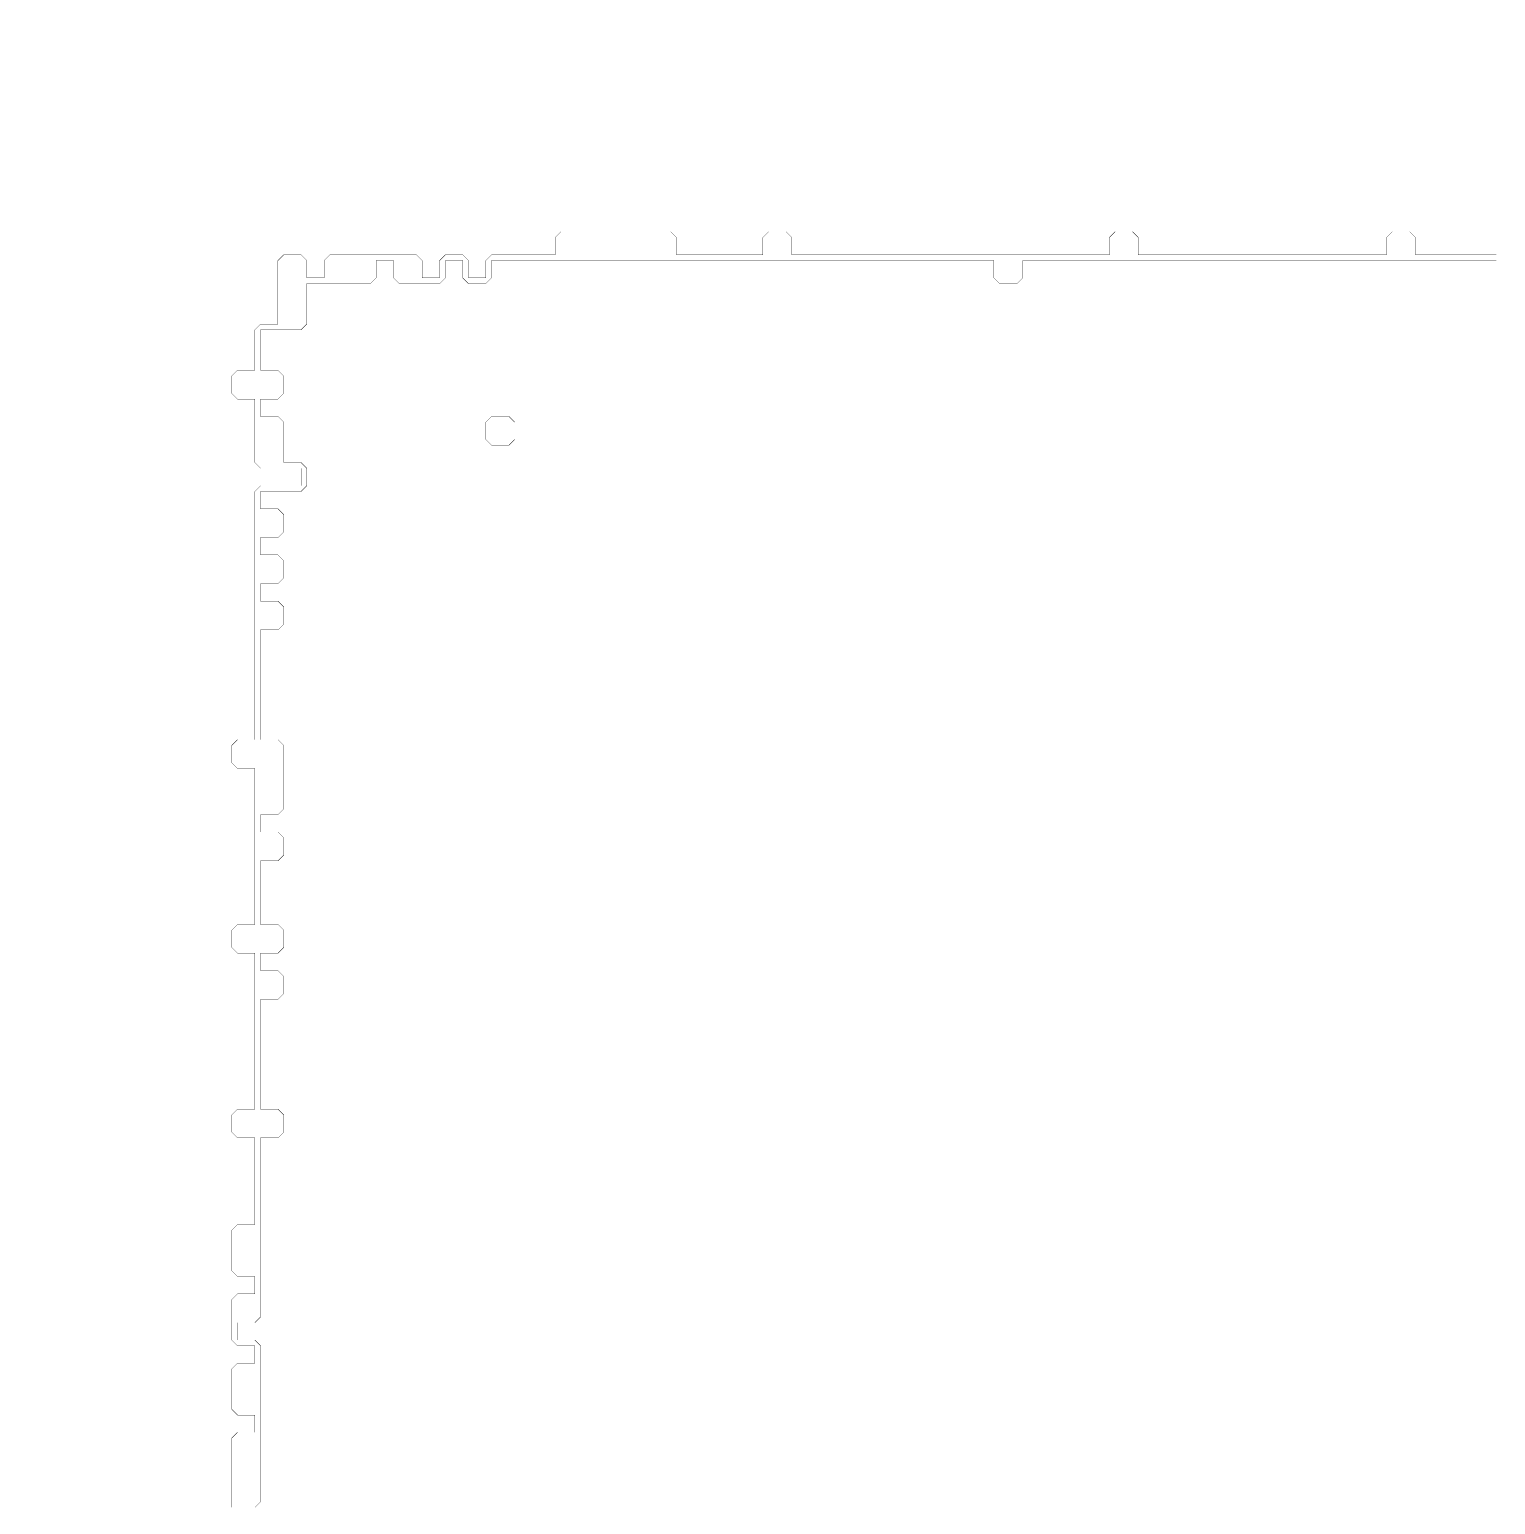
# Model space of a CAD drawing. Header units: metres. Extents: x 0 to 4990, y -4990 to 0.
# Drawn here: x 0 to 2479, y -2495 to 0 of the extents above; entities that cross this region are included whole.
import ezdxf

# ---------------------------------------------------------------- set-up
doc = ezdxf.new("R2010")
doc.units = ezdxf.units.M
doc.layers.add('conductor', color=1, linetype='Continuous')
doc.layers.add('substrate', color=5, linetype='Continuous')

msp = doc.modelspace()

# ---------------------------------------------------------------- linework, layer by layer
at = {"layer": 'conductor', "const_width": 0.5}
msp.add_lwpolyline([(2480.46875, -390.625), (2470.703125, -390.625), (2460.9375, -390.625), (2451.171875, -390.625), (2441.40625, -390.625), (2431.640625, -390.625), (2421.875, -390.625), (2412.109375, -390.625), (2402.34375, -390.625), (2392.578125, -390.625), (2382.8125, -390.625), (2373.046875, -390.625), (2363.28125, -390.625), (2353.515625, -390.625), (2343.75, -390.625), (2333.984375, -390.625), (2324.21875, -390.625), (2314.453125, -390.625), (2304.6875, -390.625), (2294.921875, -390.625), (2285.15625, -390.625), (2275.390625, -390.625), (2265.625, -390.625), (2255.859375, -390.625), (2246.09375, -390.625), (2236.328125, -390.625), (2226.5625, -390.625), (2216.796875, -390.625), (2207.03125, -390.625), (2197.265625, -390.625), (2187.5, -390.625), (2177.734375, -390.625), (2167.96875, -390.625), (2158.203125, -390.625), (2148.4375, -390.625), (2138.671875, -390.625), (2128.90625, -390.625), (2119.140625, -390.625), (2109.375, -390.625), (2099.609375, -390.625), (2089.84375, -390.625), (2080.078125, -390.625), (2070.3125, -390.625), (2060.546875, -390.625), (2050.78125, -390.625), (2041.015625, -390.625), (2031.25, -390.625), (2021.484375, -390.625), (2011.71875, -390.625), (2001.953125, -390.625), (1992.1875, -390.625), (1982.421875, -390.625), (1972.65625, -390.625), (1962.890625, -390.625), (1953.125, -390.625), (1943.359375, -390.625), (1933.59375, -390.625), (1923.828125, -390.625), (1914.0625, -390.625), (1904.296875, -390.625), (1894.53125, -390.625), (1884.765625, -390.625), (1875, -390.625), (1865.234375, -390.625), (1855.46875, -390.625), (1845.703125, -390.625), (1835.9375, -390.625), (1826.171875, -390.625), (1816.40625, -390.625), (1806.640625, -390.625), (1796.875, -390.625), (1787.109375, -390.625), (1777.34375, -390.625), (1767.578125, -390.625), (1757.8125, -390.625), (1748.046875, -390.625), (1738.28125, -390.625), (1728.515625, -390.625), (1718.75, -390.625), (1708.984375, -390.625), (1699.21875, -390.625), (1689.453125, -390.625), (1679.6875, -390.625), (1679.6875, -400.390625), (1679.6875, -410.15625), (1679.6875, -419.921875), (1669.921875, -429.6875), (1660.15625, -429.6875), (1650.390625, -429.6875), (1640.625, -429.6875), (1630.859375, -419.921875), (1630.859375, -410.15625), (1630.859375, -400.390625), (1630.859375, -390.625), (1621.09375, -390.625), (1611.328125, -390.625), (1601.5625, -390.625), (1591.796875, -390.625), (1582.03125, -390.625), (1572.265625, -390.625), (1562.5, -390.625), (1552.734375, -390.625), (1542.96875, -390.625), (1533.203125, -390.625), (1523.4375, -390.625), (1513.671875, -390.625), (1503.90625, -390.625), (1494.140625, -390.625), (1484.375, -390.625), (1474.609375, -390.625), (1464.84375, -390.625), (1455.078125, -390.625), (1445.3125, -390.625), (1435.546875, -390.625), (1425.78125, -390.625), (1416.015625, -390.625), (1406.25, -390.625), (1396.484375, -390.625), (1386.71875, -390.625), (1376.953125, -390.625), (1367.1875, -390.625), (1357.421875, -390.625), (1347.65625, -390.625), (1337.890625, -390.625), (1328.125, -390.625), (1318.359375, -390.625), (1308.59375, -390.625), (1298.828125, -390.625), (1289.0625, -390.625), (1279.296875, -390.625), (1269.53125, -390.625), (1259.765625, -390.625), (1250, -390.625), (1240.234375, -390.625), (1230.46875, -390.625), (1220.703125, -390.625), (1210.9375, -390.625), (1201.171875, -390.625), (1191.40625, -390.625), (1181.640625, -390.625), (1171.875, -390.625), (1162.109375, -390.625), (1152.34375, -390.625), (1142.578125, -390.625), (1132.8125, -390.625), (1123.046875, -390.625), (1113.28125, -390.625), (1103.515625, -390.625), (1093.75, -390.625), (1083.984375, -390.625), (1074.21875, -390.625), (1064.453125, -390.625), (1054.6875, -390.625), (1044.921875, -390.625), (1035.15625, -390.625), (1025.390625, -390.625), (1015.625, -390.625), (1005.859375, -390.625), (996.09375, -390.625), (986.328125, -390.625), (976.5625, -390.625), (966.796875, -390.625), (957.03125, -390.625), (947.265625, -390.625), (937.5, -390.625), (927.734375, -390.625), (917.96875, -390.625), (908.203125, -390.625), (898.4375, -390.625), (888.671875, -390.625), (878.90625, -390.625), (869.140625, -390.625), (859.375, -390.625), (849.609375, -390.625), (839.84375, -390.625), (830.078125, -390.625), (820.3125, -390.625), (810.546875, -390.625), (800.78125, -390.625), (791.015625, -390.625), (781.25, -390.625), (781.25, -400.390625), (781.25, -410.15625), (781.25, -419.921875), (771.484375, -429.6875), (761.71875, -429.6875), (751.953125, -429.6875), (742.1875, -429.6875), (732.421875, -419.921875), (732.421875, -410.15625), (732.421875, -400.390625), (732.421875, -390.625), (722.65625, -390.625), (712.890625, -390.625), (703.125, -390.625), (703.125, -400.390625), (703.125, -410.15625), (703.125, -419.921875), (693.359375, -429.6875), (683.59375, -429.6875), (673.828125, -429.6875), (664.0625, -429.6875), (654.296875, -429.6875), (644.53125, -429.6875), (634.765625, -429.6875), (625, -429.6875), (615.234375, -419.921875), (615.234375, -410.15625), (615.234375, -400.390625), (615.234375, -390.625), (605.46875, -390.625), (595.703125, -390.625), (585.9375, -390.625), (585.9375, -400.390625), (585.9375, -410.15625), (585.9375, -419.921875), (576.171875, -429.6875), (566.40625, -429.6875), (556.640625, -429.6875), (546.875, -429.6875), (537.109375, -429.6875), (527.34375, -429.6875), (517.578125, -429.6875), (507.8125, -429.6875), (498.046875, -429.6875), (488.28125, -429.6875), (478.515625, -429.6875), (468.75, -429.6875), (468.75, -439.453125), (468.75, -449.21875), (468.75, -458.984375), (468.75, -468.75), (468.75, -478.515625), (468.75, -488.28125), (468.75, -498.046875), (458.984375, -507.8125), (449.21875, -507.8125), (439.453125, -507.8125), (429.6875, -507.8125), (419.921875, -507.8125), (410.15625, -507.8125), (400.390625, -507.8125), (390.625, -507.8125), (390.625, -517.578125), (390.625, -527.34375), (390.625, -537.109375), (390.625, -546.875), (390.625, -556.640625), (390.625, -566.40625), (390.625, -576.171875), (400.390625, -576.171875), (410.15625, -576.171875), (419.921875, -576.171875), (429.6875, -585.9375), (429.6875, -595.703125), (429.6875, -605.46875), (429.6875, -615.234375), (419.921875, -625), (410.15625, -625), (400.390625, -625), (390.625, -625), (390.625, -634.765625), (390.625, -644.53125), (390.625, -654.296875), (400.390625, -654.296875), (410.15625, -654.296875), (419.921875, -654.296875), (429.6875, -664.0625), (429.6875, -673.828125), (429.6875, -683.59375), (429.6875, -693.359375), (429.6875, -703.125), (429.6875, -712.890625), (429.6875, -722.65625), (429.6875, -732.421875), (439.453125, -732.421875), (449.21875, -732.421875), (458.984375, -732.421875), (468.75, -742.1875), (468.75, -751.953125), (468.75, -761.71875), (468.75, -771.484375), (458.984375, -781.25), (449.21875, -781.25), (439.453125, -781.25), (429.6875, -781.25), (419.921875, -781.25), (410.15625, -781.25), (400.390625, -781.25), (390.625, -781.25), (390.625, -791.015625), (390.625, -800.78125), (390.625, -810.546875), (400.390625, -810.546875), (410.15625, -810.546875), (419.921875, -810.546875), (429.6875, -820.3125), (429.6875, -830.078125), (429.6875, -839.84375), (429.6875, -849.609375), (419.921875, -859.375), (410.15625, -859.375), (400.390625, -859.375), (390.625, -859.375), (390.625, -869.140625), (390.625, -878.90625), (390.625, -888.671875), (400.390625, -888.671875), (410.15625, -888.671875), (419.921875, -888.671875), (429.6875, -898.4375), (429.6875, -908.203125), (429.6875, -917.96875), (429.6875, -927.734375), (419.921875, -937.5), (410.15625, -937.5), (400.390625, -937.5), (390.625, -937.5), (390.625, -947.265625), (390.625, -957.03125), (390.625, -966.796875), (400.390625, -966.796875), (410.15625, -966.796875), (419.921875, -966.796875), (429.6875, -976.5625), (429.6875, -986.328125), (429.6875, -996.09375), (429.6875, -1005.859375), (419.921875, -1015.625), (410.15625, -1015.625), (400.390625, -1015.625), (390.625, -1015.625), (390.625, -1025.390625), (390.625, -1035.15625), (390.625, -1044.921875), (390.625, -1054.6875), (390.625, -1064.453125), (390.625, -1074.21875), (390.625, -1083.984375), (390.625, -1093.75), (390.625, -1103.515625), (390.625, -1113.28125), (390.625, -1123.046875), (390.625, -1132.8125), (390.625, -1142.578125), (390.625, -1152.34375), (390.625, -1162.109375), (390.625, -1171.875), (390.625, -1181.640625), (390.625, -1191.40625), (390.625, -1201.171875), (400.390625, -1201.171875), (410.15625, -1201.171875), (419.921875, -1201.171875), (429.6875, -1210.9375), (429.6875, -1220.703125), (429.6875, -1230.46875), (429.6875, -1240.234375), (429.6875, -1250), (429.6875, -1259.765625), (429.6875, -1269.53125), (429.6875, -1279.296875), (429.6875, -1289.0625), (429.6875, -1298.828125), (429.6875, -1308.59375), (429.6875, -1318.359375), (419.921875, -1328.125), (410.15625, -1328.125), (400.390625, -1328.125), (390.625, -1328.125), (390.625, -1337.890625), (390.625, -1347.65625), (390.625, -1357.421875), (400.390625, -1357.421875), (410.15625, -1357.421875), (419.921875, -1357.421875), (429.6875, -1367.1875), (429.6875, -1376.953125), (429.6875, -1386.71875), (429.6875, -1396.484375), (419.921875, -1406.25), (410.15625, -1406.25), (400.390625, -1406.25), (390.625, -1406.25), (390.625, -1416.015625), (390.625, -1425.78125), (390.625, -1435.546875), (390.625, -1445.3125), (390.625, -1455.078125), (390.625, -1464.84375), (390.625, -1474.609375), (390.625, -1484.375), (390.625, -1494.140625), (390.625, -1503.90625), (390.625, -1513.671875), (400.390625, -1513.671875), (410.15625, -1513.671875), (419.921875, -1513.671875), (429.6875, -1523.4375), (429.6875, -1533.203125), (429.6875, -1542.96875), (429.6875, -1552.734375), (419.921875, -1562.5), (410.15625, -1562.5), (400.390625, -1562.5), (390.625, -1562.5), (390.625, -1572.265625), (390.625, -1582.03125), (390.625, -1591.796875), (400.390625, -1591.796875), (410.15625, -1591.796875), (419.921875, -1591.796875), (429.6875, -1601.5625), (429.6875, -1611.328125), (429.6875, -1621.09375), (429.6875, -1630.859375), (419.921875, -1640.625), (410.15625, -1640.625), (400.390625, -1640.625), (390.625, -1640.625), (390.625, -1650.390625), (390.625, -1660.15625), (390.625, -1669.921875), (390.625, -1679.6875), (390.625, -1689.453125), (390.625, -1699.21875), (390.625, -1708.984375), (390.625, -1718.75), (390.625, -1728.515625), (390.625, -1738.28125), (390.625, -1748.046875), (390.625, -1757.8125), (390.625, -1767.578125), (390.625, -1777.34375), (390.625, -1787.109375), (390.625, -1796.875), (390.625, -1806.640625), (390.625, -1816.40625), (390.625, -1826.171875), (400.390625, -1826.171875), (410.15625, -1826.171875), (419.921875, -1826.171875), (429.6875, -1835.9375), (429.6875, -1845.703125), (429.6875, -1855.46875), (429.6875, -1865.234375), (419.921875, -1875), (410.15625, -1875), (400.390625, -1875), (390.625, -1875), (390.625, -1884.765625), (390.625, -1894.53125), (390.625, -1904.296875), (390.625, -1914.0625), (390.625, -1923.828125), (390.625, -1933.59375), (390.625, -1943.359375), (390.625, -1953.125), (390.625, -1962.890625), (390.625, -1972.65625), (390.625, -1982.421875), (390.625, -1992.1875), (390.625, -2001.953125), (390.625, -2011.71875), (390.625, -2021.484375), (390.625, -2031.25), (390.625, -2041.015625), (390.625, -2050.78125), (390.625, -2060.546875), (390.625, -2070.3125), (390.625, -2080.078125), (390.625, -2089.84375), (390.625, -2099.609375), (390.625, -2109.375), (390.625, -2119.140625), (390.625, -2128.90625), (390.625, -2138.671875), (390.625, -2148.4375), (390.625, -2158.203125), (390.625, -2167.96875), (390.625, -2177.734375), (380.859375, -2187.5), (371.09375, -2187.5), (361.328125, -2187.5), (351.5625, -2187.5), (351.5625, -2197.265625), (351.5625, -2207.03125), (351.5625, -2216.796875), (361.328125, -2216.796875), (371.09375, -2216.796875), (380.859375, -2216.796875), (390.625, -2226.5625), (390.625, -2236.328125), (390.625, -2246.09375), (390.625, -2255.859375), (390.625, -2265.625), (390.625, -2275.390625), (390.625, -2285.15625), (390.625, -2294.921875), (390.625, -2304.6875), (390.625, -2314.453125), (390.625, -2324.21875), (390.625, -2333.984375), (390.625, -2343.75), (390.625, -2353.515625), (390.625, -2363.28125), (390.625, -2373.046875), (390.625, -2382.8125), (390.625, -2392.578125), (390.625, -2402.34375), (390.625, -2412.109375), (390.625, -2421.875), (390.625, -2431.640625), (390.625, -2441.40625), (390.625, -2451.171875), (390.625, -2460.9375), (390.625, -2470.703125), (390.625, -2480.46875), (390.625, -2490.234375), (380.859375, -2500)], dxfattribs=at)
msp.add_lwpolyline([(771.484375, -664.0625), (781.25, -654.296875), (791.015625, -654.296875), (800.78125, -654.296875), (810.546875, -654.296875), (820.3125, -664.0625), (820.3125, -673.828125), (820.3125, -683.59375), (820.3125, -693.359375), (810.546875, -703.125), (800.78125, -703.125), (791.015625, -703.125), (781.25, -703.125), (771.484375, -693.359375), (771.484375, -683.59375), (771.484375, -673.828125)], close=True, dxfattribs=at)
at = {"layer": 'substrate', "const_width": 0.5}
for points in [[(2480.46875, 0), (2470.703125, 0), (2460.9375, 0), (2451.171875, 0), (2441.40625, 0), (2431.640625, 0), (2421.875, 0), (2412.109375, 0), (2402.34375, 0), (2392.578125, 0), (2382.8125, 0), (2373.046875, 0), (2363.28125, 0), (2353.515625, 0), (2343.75, 0), (2333.984375, 0), (2324.21875, 0), (2314.453125, 0), (2304.6875, 0), (2294.921875, 0), (2285.15625, 0), (2275.390625, 0), (2265.625, 0), (2255.859375, 0), (2246.09375, 0), (2236.328125, 0), (2226.5625, 0), (2216.796875, 0), (2207.03125, 0), (2197.265625, 0), (2187.5, 0), (2177.734375, 0), (2167.96875, 0), (2158.203125, 0), (2148.4375, 0), (2138.671875, 0), (2128.90625, 0), (2119.140625, 0), (2109.375, 0), (2099.609375, 0), (2089.84375, 0), (2080.078125, 0), (2070.3125, 0), (2060.546875, 0), (2050.78125, 0), (2041.015625, 0), (2031.25, 0), (2021.484375, 0), (2011.71875, 0), (2001.953125, 0), (1992.1875, 0), (1982.421875, 0), (1972.65625, 0), (1962.890625, 0), (1953.125, 0), (1943.359375, 0), (1933.59375, 0), (1923.828125, 0), (1914.0625, 0), (1904.296875, 0), (1894.53125, 0), (1884.765625, 0), (1875, 0), (1865.234375, 0), (1855.46875, 0), (1845.703125, 0), (1835.9375, 0), (1826.171875, 0), (1816.40625, 0), (1806.640625, 0), (1796.875, 0), (1787.109375, 0), (1777.34375, 0), (1767.578125, 0), (1757.8125, 0), (1748.046875, 0), (1738.28125, 0), (1728.515625, 0), (1718.75, 0), (1708.984375, 0), (1699.21875, 0), (1689.453125, 0), (1679.6875, 0), (1669.921875, 0), (1660.15625, 0), (1650.390625, 0), (1640.625, 0), (1630.859375, 0), (1621.09375, 0), (1611.328125, 0), (1601.5625, 0), (1591.796875, 0), (1582.03125, 0), (1572.265625, 0), (1562.5, 0), (1552.734375, 0), (1542.96875, 0), (1533.203125, 0), (1523.4375, 0), (1513.671875, 0), (1503.90625, 0), (1494.140625, 0), (1484.375, 0), (1474.609375, 0), (1464.84375, 0), (1455.078125, 0), (1445.3125, 0), (1435.546875, 0), (1425.78125, 0), (1416.015625, 0), (1406.25, 0), (1396.484375, 0), (1386.71875, 0), (1376.953125, 0), (1367.1875, 0), (1357.421875, 0), (1347.65625, 0), (1337.890625, 0), (1328.125, 0), (1318.359375, 0), (1308.59375, 0), (1298.828125, 0), (1289.0625, 0), (1279.296875, 0), (1269.53125, 0), (1259.765625, 0), (1250, 0), (1240.234375, 0), (1230.46875, 0), (1220.703125, 0), (1210.9375, 0), (1201.171875, 0), (1191.40625, 0), (1181.640625, 0), (1171.875, 0), (1162.109375, 0), (1152.34375, 0), (1142.578125, 0), (1132.8125, 0), (1123.046875, 0), (1113.28125, 0), (1103.515625, 0), (1093.75, 0), (1083.984375, 0), (1074.21875, 0), (1064.453125, 0), (1054.6875, 0), (1044.921875, 0), (1035.15625, 0), (1025.390625, 0), (1015.625, 0), (1005.859375, 0), (996.09375, 0), (986.328125, 0), (976.5625, 0), (966.796875, 0), (957.03125, 0), (947.265625, 0), (937.5, 0), (927.734375, 0), (917.96875, 0), (908.203125, 0), (898.4375, 0), (888.671875, 0), (878.90625, 0), (869.140625, 0), (859.375, 0), (849.609375, 0), (839.84375, 0), (830.078125, 0), (820.3125, 0), (810.546875, 0), (800.78125, 0), (791.015625, 0), (781.25, 0), (771.484375, 0), (761.71875, 0), (751.953125, 0), (742.1875, 0), (732.421875, 0), (722.65625, 0), (712.890625, 0), (703.125, 0), (693.359375, 0), (683.59375, 0), (673.828125, 0), (664.0625, 0), (654.296875, 0), (644.53125, 0), (634.765625, 0), (625, 0), (615.234375, 0), (605.46875, 0), (595.703125, 0), (585.9375, 0), (576.171875, 0), (566.40625, 0), (556.640625, 0), (546.875, 0), (537.109375, 0), (527.34375, 0), (517.578125, 0), (507.8125, 0), (498.046875, 0), (488.28125, 0), (478.515625, 0), (468.75, 0), (458.984375, 0), (449.21875, 0), (439.453125, 0), (429.6875, 0), (419.921875, 0), (410.15625, 0), (400.390625, 0), (390.625, 0), (380.859375, 0), (371.09375, 0), (361.328125, 0), (351.5625, 0), (341.796875, 0), (332.03125, 0), (322.265625, 0), (312.5, 0), (302.734375, 0), (292.96875, 0), (283.203125, 0), (273.4375, 0), (263.671875, 0), (253.90625, 0), (244.140625, 0), (234.375, 0), (224.609375, 0), (214.84375, 0), (205.078125, 0), (195.3125, 0), (185.546875, 0), (175.78125, 0), (166.015625, 0), (156.25, 0), (146.484375, 0), (136.71875, 0), (126.953125, 0), (117.1875, 0), (107.421875, 0), (97.65625, 0), (87.890625, 0), (78.125, 0), (68.359375, 0), (58.59375, 0), (48.828125, 0), (39.0625, 0), (29.296875, 0), (19.53125, 0), (9.765625, 0), (0, 0), (0, -9.765625), (0, -19.53125), (0, -29.296875), (0, -39.0625), (0, -48.828125), (0, -58.59375), (0, -68.359375), (0, -78.125), (0, -87.890625), (0, -97.65625), (0, -107.421875), (0, -117.1875), (0, -126.953125), (0, -136.71875), (0, -146.484375), (0, -156.25), (0, -166.015625), (0, -175.78125), (0, -185.546875), (0, -195.3125), (0, -205.078125), (0, -214.84375), (0, -224.609375), (0, -234.375), (0, -244.140625), (0, -253.90625), (0, -263.671875), (0, -273.4375), (0, -283.203125), (0, -292.96875), (0, -302.734375), (0, -312.5), (0, -322.265625), (0, -332.03125), (0, -341.796875), (0, -351.5625), (0, -361.328125), (0, -371.09375), (0, -380.859375), (0, -390.625), (0, -400.390625), (0, -410.15625), (0, -419.921875), (0, -429.6875), (0, -439.453125), (0, -449.21875), (0, -458.984375), (0, -468.75), (0, -478.515625), (0, -488.28125), (0, -498.046875), (0, -507.8125), (0, -517.578125), (0, -527.34375), (0, -537.109375), (0, -546.875), (0, -556.640625), (0, -566.40625), (0, -576.171875), (0, -585.9375), (0, -595.703125), (0, -605.46875), (0, -615.234375), (0, -625), (0, -634.765625), (0, -644.53125), (0, -654.296875), (0, -664.0625), (0, -673.828125), (0, -683.59375), (0, -693.359375), (0, -703.125), (0, -712.890625), (0, -722.65625), (0, -732.421875), (0, -742.1875), (0, -751.953125), (0, -761.71875), (0, -771.484375), (0, -781.25), (0, -791.015625), (0, -800.78125), (0, -810.546875), (0, -820.3125), (0, -830.078125), (0, -839.84375), (0, -849.609375), (0, -859.375), (0, -869.140625), (0, -878.90625), (0, -888.671875), (0, -898.4375), (0, -908.203125), (0, -917.96875), (0, -927.734375), (0, -937.5), (0, -947.265625), (0, -957.03125), (0, -966.796875), (0, -976.5625), (0, -986.328125), (0, -996.09375), (0, -1005.859375), (0, -1015.625), (0, -1025.390625), (0, -1035.15625), (0, -1044.921875), (0, -1054.6875), (0, -1064.453125), (0, -1074.21875), (0, -1083.984375), (0, -1093.75), (0, -1103.515625), (0, -1113.28125), (0, -1123.046875), (0, -1132.8125), (0, -1142.578125), (0, -1152.34375), (0, -1162.109375), (0, -1171.875), (0, -1181.640625), (0, -1191.40625), (0, -1201.171875), (0, -1210.9375), (0, -1220.703125), (0, -1230.46875), (0, -1240.234375), (0, -1250), (0, -1259.765625), (0, -1269.53125), (0, -1279.296875), (0, -1289.0625), (0, -1298.828125), (0, -1308.59375), (0, -1318.359375), (0, -1328.125), (0, -1337.890625), (0, -1347.65625), (0, -1357.421875), (0, -1367.1875), (0, -1376.953125), (0, -1386.71875), (0, -1396.484375), (0, -1406.25), (0, -1416.015625), (0, -1425.78125), (0, -1435.546875), (0, -1445.3125), (0, -1455.078125), (0, -1464.84375), (0, -1474.609375), (0, -1484.375), (0, -1494.140625), (0, -1503.90625), (0, -1513.671875), (0, -1523.4375), (0, -1533.203125), (0, -1542.96875), (0, -1552.734375), (0, -1562.5), (0, -1572.265625), (0, -1582.03125), (0, -1591.796875), (0, -1601.5625), (0, -1611.328125), (0, -1621.09375), (0, -1630.859375), (0, -1640.625), (0, -1650.390625), (0, -1660.15625), (0, -1669.921875), (0, -1679.6875), (0, -1689.453125), (0, -1699.21875), (0, -1708.984375), (0, -1718.75), (0, -1728.515625), (0, -1738.28125), (0, -1748.046875), (0, -1757.8125), (0, -1767.578125), (0, -1777.34375), (0, -1787.109375), (0, -1796.875), (0, -1806.640625), (0, -1816.40625), (0, -1826.171875), (0, -1835.9375), (0, -1845.703125), (0, -1855.46875), (0, -1865.234375), (0, -1875), (0, -1884.765625), (0, -1894.53125), (0, -1904.296875), (0, -1914.0625), (0, -1923.828125), (0, -1933.59375), (0, -1943.359375), (0, -1953.125), (0, -1962.890625), (0, -1972.65625), (0, -1982.421875), (0, -1992.1875), (0, -2001.953125), (0, -2011.71875), (0, -2021.484375), (0, -2031.25), (0, -2041.015625), (0, -2050.78125), (0, -2060.546875), (0, -2070.3125), (0, -2080.078125), (0, -2089.84375), (0, -2099.609375), (0, -2109.375), (0, -2119.140625), (0, -2128.90625), (0, -2138.671875), (0, -2148.4375), (0, -2158.203125), (0, -2167.96875), (0, -2177.734375), (0, -2187.5), (0, -2197.265625), (0, -2207.03125), (0, -2216.796875), (0, -2226.5625), (0, -2236.328125), (0, -2246.09375), (0, -2255.859375), (0, -2265.625), (0, -2275.390625), (0, -2285.15625), (0, -2294.921875), (0, -2304.6875), (0, -2314.453125), (0, -2324.21875), (0, -2333.984375), (0, -2343.75), (0, -2353.515625), (0, -2363.28125), (0, -2373.046875), (0, -2382.8125), (0, -2392.578125), (0, -2402.34375), (0, -2412.109375), (0, -2421.875), (0, -2431.640625), (0, -2441.40625), (0, -2451.171875), (0, -2460.9375), (0, -2470.703125), (0, -2480.46875), (0, -2490.234375), (0, -2500)], [(341.796875, -2500), (341.796875, -2490.234375), (341.796875, -2480.46875), (341.796875, -2470.703125), (341.796875, -2460.9375), (341.796875, -2451.171875), (341.796875, -2441.40625), (341.796875, -2431.640625), (341.796875, -2421.875), (341.796875, -2412.109375), (341.796875, -2402.34375), (341.796875, -2392.578125), (341.796875, -2382.8125), (351.5625, -2373.046875), (361.328125, -2373.046875), (371.09375, -2373.046875), (380.859375, -2373.046875), (380.859375, -2363.28125), (380.859375, -2353.515625), (380.859375, -2343.75), (371.09375, -2343.75), (361.328125, -2343.75), (351.5625, -2343.75), (341.796875, -2333.984375), (341.796875, -2324.21875), (341.796875, -2314.453125), (341.796875, -2304.6875), (341.796875, -2294.921875), (341.796875, -2285.15625), (341.796875, -2275.390625), (341.796875, -2265.625), (351.5625, -2255.859375), (361.328125, -2255.859375), (371.09375, -2255.859375), (380.859375, -2255.859375), (380.859375, -2246.09375), (380.859375, -2236.328125), (380.859375, -2226.5625), (371.09375, -2226.5625), (361.328125, -2226.5625), (351.5625, -2226.5625), (341.796875, -2216.796875), (341.796875, -2207.03125), (341.796875, -2197.265625), (341.796875, -2187.5), (341.796875, -2177.734375), (341.796875, -2167.96875), (341.796875, -2158.203125), (341.796875, -2148.4375), (351.5625, -2138.671875), (361.328125, -2138.671875), (371.09375, -2138.671875), (380.859375, -2138.671875), (380.859375, -2128.90625), (380.859375, -2119.140625), (380.859375, -2109.375), (371.09375, -2109.375), (361.328125, -2109.375), (351.5625, -2109.375), (341.796875, -2099.609375), (341.796875, -2089.84375), (341.796875, -2080.078125), (341.796875, -2070.3125), (341.796875, -2060.546875), (341.796875, -2050.78125), (341.796875, -2041.015625), (341.796875, -2031.25), (351.5625, -2021.484375), (361.328125, -2021.484375), (371.09375, -2021.484375), (380.859375, -2021.484375), (380.859375, -2011.71875), (380.859375, -2001.953125), (380.859375, -1992.1875), (380.859375, -1982.421875), (380.859375, -1972.65625), (380.859375, -1962.890625), (380.859375, -1953.125), (380.859375, -1943.359375), (380.859375, -1933.59375), (380.859375, -1923.828125), (380.859375, -1914.0625), (380.859375, -1904.296875), (380.859375, -1894.53125), (380.859375, -1884.765625), (380.859375, -1875), (371.09375, -1875), (361.328125, -1875), (351.5625, -1875), (341.796875, -1865.234375), (341.796875, -1855.46875), (341.796875, -1845.703125), (341.796875, -1835.9375), (351.5625, -1826.171875), (361.328125, -1826.171875), (371.09375, -1826.171875), (380.859375, -1826.171875), (380.859375, -1816.40625), (380.859375, -1806.640625), (380.859375, -1796.875), (380.859375, -1787.109375), (380.859375, -1777.34375), (380.859375, -1767.578125), (380.859375, -1757.8125), (380.859375, -1748.046875), (380.859375, -1738.28125), (380.859375, -1728.515625), (380.859375, -1718.75), (380.859375, -1708.984375), (380.859375, -1699.21875), (380.859375, -1689.453125), (380.859375, -1679.6875), (380.859375, -1669.921875), (380.859375, -1660.15625), (380.859375, -1650.390625), (380.859375, -1640.625), (380.859375, -1630.859375), (380.859375, -1621.09375), (380.859375, -1611.328125), (380.859375, -1601.5625), (380.859375, -1591.796875), (380.859375, -1582.03125), (380.859375, -1572.265625), (380.859375, -1562.5), (371.09375, -1562.5), (361.328125, -1562.5), (351.5625, -1562.5), (341.796875, -1552.734375), (341.796875, -1542.96875), (341.796875, -1533.203125), (341.796875, -1523.4375), (351.5625, -1513.671875), (361.328125, -1513.671875), (371.09375, -1513.671875), (380.859375, -1513.671875), (380.859375, -1503.90625), (380.859375, -1494.140625), (380.859375, -1484.375), (380.859375, -1474.609375), (380.859375, -1464.84375), (380.859375, -1455.078125), (380.859375, -1445.3125), (380.859375, -1435.546875), (380.859375, -1425.78125), (380.859375, -1416.015625), (380.859375, -1406.25), (380.859375, -1396.484375), (380.859375, -1386.71875), (380.859375, -1376.953125), (380.859375, -1367.1875), (380.859375, -1357.421875), (380.859375, -1347.65625), (380.859375, -1337.890625), (380.859375, -1328.125), (380.859375, -1318.359375), (380.859375, -1308.59375), (380.859375, -1298.828125), (380.859375, -1289.0625), (380.859375, -1279.296875), (380.859375, -1269.53125), (380.859375, -1259.765625), (380.859375, -1250), (371.09375, -1250), (361.328125, -1250), (351.5625, -1250), (341.796875, -1240.234375), (341.796875, -1230.46875), (341.796875, -1220.703125), (341.796875, -1210.9375), (351.5625, -1201.171875), (361.328125, -1201.171875), (371.09375, -1201.171875), (380.859375, -1201.171875), (380.859375, -1191.40625), (380.859375, -1181.640625), (380.859375, -1171.875), (380.859375, -1162.109375), (380.859375, -1152.34375), (380.859375, -1142.578125), (380.859375, -1132.8125), (380.859375, -1123.046875), (380.859375, -1113.28125), (380.859375, -1103.515625), (380.859375, -1093.75), (380.859375, -1083.984375), (380.859375, -1074.21875), (380.859375, -1064.453125), (380.859375, -1054.6875), (380.859375, -1044.921875), (380.859375, -1035.15625), (380.859375, -1025.390625), (380.859375, -1015.625), (380.859375, -1005.859375), (380.859375, -996.09375), (380.859375, -986.328125), (380.859375, -976.5625), (380.859375, -966.796875), (380.859375, -957.03125), (380.859375, -947.265625), (380.859375, -937.5), (380.859375, -927.734375), (380.859375, -917.96875), (380.859375, -908.203125), (380.859375, -898.4375), (380.859375, -888.671875), (380.859375, -878.90625), (380.859375, -869.140625), (380.859375, -859.375), (380.859375, -849.609375), (380.859375, -839.84375), (380.859375, -830.078125), (380.859375, -820.3125), (380.859375, -810.546875), (380.859375, -800.78125), (380.859375, -791.015625), (380.859375, -781.25), (390.625, -771.484375), (400.390625, -771.484375), (410.15625, -771.484375), (419.921875, -771.484375), (429.6875, -771.484375), (439.453125, -771.484375), (449.21875, -771.484375), (458.984375, -771.484375), (458.984375, -761.71875), (458.984375, -751.953125), (458.984375, -742.1875), (449.21875, -742.1875), (439.453125, -742.1875), (429.6875, -742.1875), (419.921875, -742.1875), (410.15625, -742.1875), (400.390625, -742.1875), (390.625, -742.1875), (380.859375, -732.421875), (380.859375, -722.65625), (380.859375, -712.890625), (380.859375, -703.125), (380.859375, -693.359375), (380.859375, -683.59375), (380.859375, -673.828125), (380.859375, -664.0625), (380.859375, -654.296875), (380.859375, -644.53125), (380.859375, -634.765625), (380.859375, -625), (371.09375, -625), (361.328125, -625), (351.5625, -625), (341.796875, -615.234375), (341.796875, -605.46875), (341.796875, -595.703125), (341.796875, -585.9375), (351.5625, -576.171875), (361.328125, -576.171875), (371.09375, -576.171875), (380.859375, -576.171875), (380.859375, -566.40625), (380.859375, -556.640625), (380.859375, -546.875), (380.859375, -537.109375), (380.859375, -527.34375), (380.859375, -517.578125), (380.859375, -507.8125), (390.625, -498.046875), (400.390625, -498.046875), (410.15625, -498.046875), (419.921875, -498.046875), (419.921875, -488.28125), (419.921875, -478.515625), (419.921875, -468.75), (419.921875, -458.984375), (419.921875, -449.21875), (419.921875, -439.453125), (419.921875, -429.6875), (419.921875, -419.921875), (419.921875, -410.15625), (419.921875, -400.390625), (419.921875, -390.625), (429.6875, -380.859375), (439.453125, -380.859375), (449.21875, -380.859375), (458.984375, -380.859375), (468.75, -390.625), (468.75, -400.390625), (468.75, -410.15625), (468.75, -419.921875), (478.515625, -419.921875), (488.28125, -419.921875), (498.046875, -419.921875), (498.046875, -410.15625), (498.046875, -400.390625), (498.046875, -390.625), (507.8125, -380.859375), (517.578125, -380.859375), (527.34375, -380.859375), (537.109375, -380.859375), (546.875, -380.859375), (556.640625, -380.859375), (566.40625, -380.859375), (576.171875, -380.859375), (585.9375, -380.859375), (595.703125, -380.859375), (605.46875, -380.859375), (615.234375, -380.859375), (625, -380.859375), (634.765625, -380.859375), (644.53125, -380.859375), (654.296875, -380.859375), (664.0625, -390.625), (664.0625, -400.390625), (664.0625, -410.15625), (664.0625, -419.921875), (673.828125, -419.921875), (683.59375, -419.921875), (693.359375, -419.921875), (693.359375, -410.15625), (693.359375, -400.390625), (693.359375, -390.625), (703.125, -380.859375), (712.890625, -380.859375), (722.65625, -380.859375), (732.421875, -380.859375), (742.1875, -390.625), (742.1875, -400.390625), (742.1875, -410.15625), (742.1875, -419.921875), (751.953125, -419.921875), (761.71875, -419.921875), (771.484375, -419.921875), (771.484375, -410.15625), (771.484375, -400.390625), (771.484375, -390.625), (781.25, -380.859375), (791.015625, -380.859375), (800.78125, -380.859375), (810.546875, -380.859375), (820.3125, -380.859375), (830.078125, -380.859375), (839.84375, -380.859375), (849.609375, -380.859375), (859.375, -380.859375), (869.140625, -380.859375), (878.90625, -380.859375), (888.671875, -380.859375), (888.671875, -371.09375), (888.671875, -361.328125), (888.671875, -351.5625), (898.4375, -341.796875), (908.203125, -341.796875), (917.96875, -341.796875), (927.734375, -341.796875), (937.5, -341.796875), (947.265625, -341.796875), (957.03125, -341.796875), (966.796875, -341.796875), (976.5625, -341.796875), (986.328125, -341.796875), (996.09375, -341.796875), (1005.859375, -341.796875), (1015.625, -341.796875), (1025.390625, -341.796875), (1035.15625, -341.796875), (1044.921875, -341.796875), (1054.6875, -341.796875), (1064.453125, -341.796875), (1074.21875, -341.796875), (1083.984375, -341.796875), (1093.75, -351.5625), (1093.75, -361.328125), (1093.75, -371.09375), (1093.75, -380.859375), (1103.515625, -380.859375), (1113.28125, -380.859375), (1123.046875, -380.859375), (1132.8125, -380.859375), (1142.578125, -380.859375), (1152.34375, -380.859375), (1162.109375, -380.859375), (1171.875, -380.859375), (1181.640625, -380.859375), (1191.40625, -380.859375), (1201.171875, -380.859375), (1210.9375, -380.859375), (1220.703125, -380.859375), (1230.46875, -380.859375), (1240.234375, -380.859375), (1240.234375, -371.09375), (1240.234375, -361.328125), (1240.234375, -351.5625), (1250, -341.796875), (1259.765625, -341.796875), (1269.53125, -341.796875), (1279.296875, -341.796875), (1289.0625, -351.5625), (1289.0625, -361.328125), (1289.0625, -371.09375), (1289.0625, -380.859375), (1298.828125, -380.859375), (1308.59375, -380.859375), (1318.359375, -380.859375), (1328.125, -380.859375), (1337.890625, -380.859375), (1347.65625, -380.859375), (1357.421875, -380.859375), (1367.1875, -380.859375), (1376.953125, -380.859375), (1386.71875, -380.859375), (1396.484375, -380.859375), (1406.25, -380.859375), (1416.015625, -380.859375), (1425.78125, -380.859375), (1435.546875, -380.859375), (1445.3125, -380.859375), (1455.078125, -380.859375), (1464.84375, -380.859375), (1474.609375, -380.859375), (1484.375, -380.859375), (1494.140625, -380.859375), (1503.90625, -380.859375), (1513.671875, -380.859375), (1523.4375, -380.859375), (1533.203125, -380.859375), (1542.96875, -380.859375), (1552.734375, -380.859375), (1562.5, -380.859375), (1572.265625, -380.859375), (1582.03125, -380.859375), (1591.796875, -380.859375), (1601.5625, -380.859375), (1611.328125, -380.859375), (1621.09375, -380.859375), (1630.859375, -380.859375), (1640.625, -380.859375), (1650.390625, -380.859375), (1660.15625, -380.859375), (1669.921875, -380.859375), (1679.6875, -380.859375), (1689.453125, -380.859375), (1699.21875, -380.859375), (1708.984375, -380.859375), (1718.75, -380.859375), (1728.515625, -380.859375), (1738.28125, -380.859375), (1748.046875, -380.859375), (1757.8125, -380.859375), (1767.578125, -380.859375), (1777.34375, -380.859375), (1787.109375, -380.859375), (1796.875, -380.859375), (1806.640625, -380.859375), (1816.40625, -380.859375), (1826.171875, -380.859375), (1826.171875, -371.09375), (1826.171875, -361.328125), (1826.171875, -351.5625), (1835.9375, -341.796875), (1845.703125, -341.796875), (1855.46875, -341.796875), (1865.234375, -341.796875), (1875, -351.5625), (1875, -361.328125), (1875, -371.09375), (1875, -380.859375), (1884.765625, -380.859375), (1894.53125, -380.859375), (1904.296875, -380.859375), (1914.0625, -380.859375), (1923.828125, -380.859375), (1933.59375, -380.859375), (1943.359375, -380.859375), (1953.125, -380.859375), (1962.890625, -380.859375), (1972.65625, -380.859375), (1982.421875, -380.859375), (1992.1875, -380.859375), (2001.953125, -380.859375), (2011.71875, -380.859375), (2021.484375, -380.859375), (2031.25, -380.859375), (2041.015625, -380.859375), (2050.78125, -380.859375), (2060.546875, -380.859375), (2070.3125, -380.859375), (2080.078125, -380.859375), (2089.84375, -380.859375), (2099.609375, -380.859375), (2109.375, -380.859375), (2119.140625, -380.859375), (2128.90625, -380.859375), (2138.671875, -380.859375), (2148.4375, -380.859375), (2158.203125, -380.859375), (2167.96875, -380.859375), (2177.734375, -380.859375), (2187.5, -380.859375), (2197.265625, -380.859375), (2207.03125, -380.859375), (2216.796875, -380.859375), (2226.5625, -380.859375), (2236.328125, -380.859375), (2246.09375, -380.859375), (2255.859375, -380.859375), (2265.625, -380.859375), (2275.390625, -380.859375), (2285.15625, -380.859375), (2294.921875, -380.859375), (2294.921875, -371.09375), (2294.921875, -361.328125), (2294.921875, -351.5625), (2304.6875, -341.796875), (2314.453125, -341.796875), (2324.21875, -341.796875), (2333.984375, -341.796875), (2343.75, -351.5625), (2343.75, -361.328125), (2343.75, -371.09375), (2343.75, -380.859375), (2353.515625, -380.859375), (2363.28125, -380.859375), (2373.046875, -380.859375), (2382.8125, -380.859375), (2392.578125, -380.859375), (2402.34375, -380.859375), (2412.109375, -380.859375), (2421.875, -380.859375), (2431.640625, -380.859375), (2441.40625, -380.859375), (2451.171875, -380.859375), (2460.9375, -380.859375), (2470.703125, -380.859375), (2480.46875, -380.859375)]]:
    msp.add_lwpolyline(points, dxfattribs=at)

doc.saveas('drawing.dxf')
